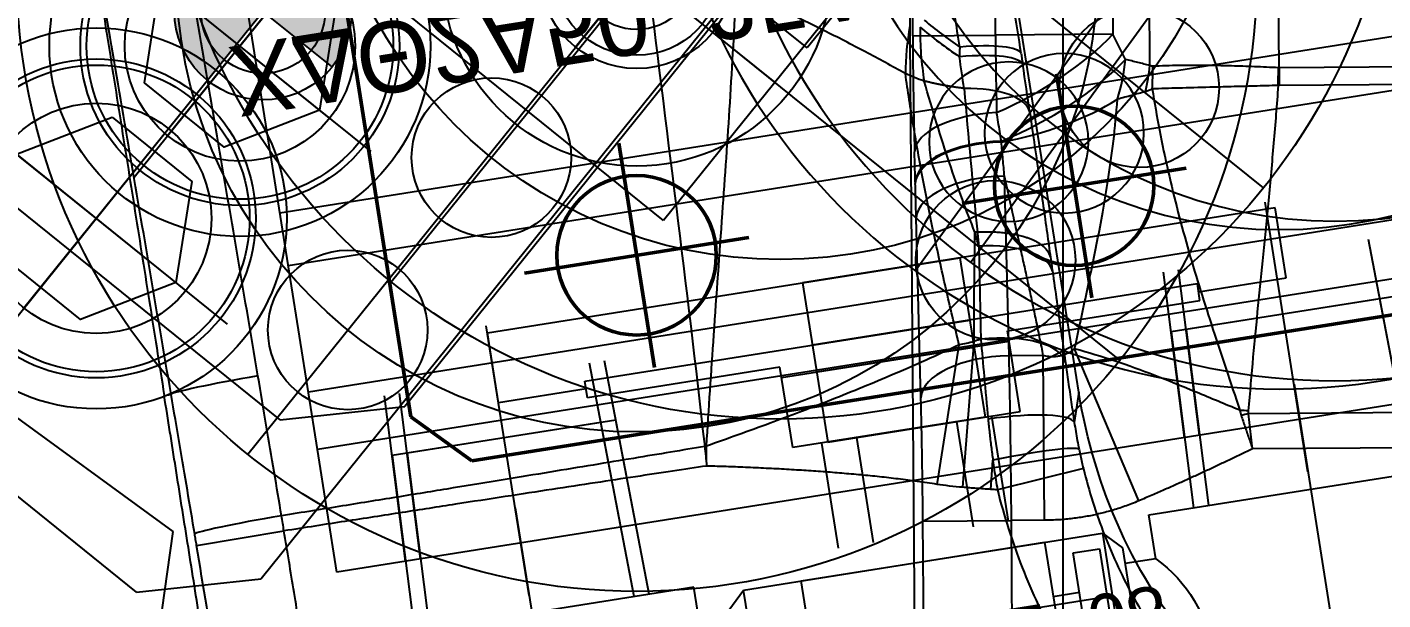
# Model space of a CAD drawing. Header units: millimetres. Extents: x 10462777 to 22643323, y 453826 to 1389191.
# Drawn here: x 11287640.3 to 11287716.8, y 585116.4 to 585148.7 of the extents above; entities that cross this region are included whole.
import ezdxf

# ---------------------------------------------------------------- set-up
doc = ezdxf.new("R2010")
doc.units = ezdxf.units.MM
doc.header["$LTSCALE"] = 200
doc.header["$MEASUREMENT"] = 0
for name, pattern in [('CENTER', [2, 1.25, -0.25, 0.25, -0.25]), ('HIDDEN', [3.75, 2.5, -1.25]), ('PHANTOM', [2.5, 1.25, -0.25, 0.25, -0.25, 0.25, -0.25])]:
    doc.linetypes.add(name, pattern=pattern)
doc.layers.get('0').update_dxf_attribs({"linetype": 'CONTINUOUS'})
for name, color, linetype in [('1', 1, 'CENTER'), ('CDQ2A50-25DC-A93L', 7, 'CONTINUOUS'), ('CENTER', 1, 'CONTINUOUS'), ('CL', 3, 'CONTINUOUS'), ('DR1433-A-002-023-000', 7, 'CONTINUOUS'), ('DR1438-001-008-000', 7, 'CONTINUOUS'), ('DR1501-002-005-002', 7, 'CONTINUOUS'), ('HIDDEN', 7, 'HIDDEN'), ('HL', 2, 'HIDDEN')]:
    doc.layers.add(name, color=color, linetype=linetype)
doc.layers.add('DR1431-08-005-000', color=7, linetype='CONTINUOUS', lineweight=50)
doc.layers.add('LAYOUT', color=8, linetype='CONTINUOUS', lineweight=25)
doc.styles.get("Standard").update_dxf_attribs({"font": 'SYMBOL'})

# ---------------------------------------------------------------- blocks, each defined once
blk = doc.blocks.new('A$C63343886')
at = {"layer": 'DR1438-001-008-000'}
for p, q in [((362.734, 584.645, 41.999), (379.234, 584.645)), ((379.234, 584.645), (442.734, 464.645, -10.028))]:
    blk.add_line(p, q, dxfattribs=at)
blk = doc.blocks.new('A$C321A0869')
at = {"layer": '1', "color": 155, "linetype": 'Continuous'}
for p, q in [((362.267, 216.165), (367.324, 220.304)), ((364.51, 218.214), (325.019, 185.891)), ((362.267, 216.165), (365.225, 212.552)), ((365.225, 212.552), (368.092, 214.898)), ((185.248, 195.252), (166.99, 213.509)), ((369.422, 207.423), (365.225, 212.552)), ((374.479, 211.562), (369.422, 207.423)), ((369.358, 204.686), (375.795, 209.954)), ((346.656, 202.993), (354.386, 209.56)), ((368.765, 205.975), (369.422, 207.423)), ((351.619, 200.598), (359.349, 207.165)), ((373.829, 198.935), (380.407, 204.319)), ((352.842, 199.104), (351.619, 200.598)), ((345.648, 193.216), (352.842, 199.104)), ((373.829, 198.935), (373.059, 198.304)), ((391.927, 176.823), (373.829, 198.935)), ((323.818, 184.223), (341.298, 198.53)), ((341.298, 198.53), (344.463, 194.663)), ((391.155, 176.195), (373.059, 198.304)), ((349.834, 189.767), (354.252, 197.973)), ((185.248, 195.252), (186.056, 193.709)), ((326.983, 180.356), (344.463, 194.663)), ((345.648, 193.216), (344.463, 194.663)), ((183.107, 187.058), (178.786, 194.089)), ((181.833, 186.342), (178.216, 193.442)), ((187.989, 191.916), (184.772, 188.095)), ((184.458, 187.893), (183.587, 189.292)), ((376.643, 164.7), (357.547, 188.03)), ((375.085, 163.461), (356.146, 186.6)), ((143.6, 164.775), (143.878, 165.053)), ((150.045, 159.007), (153.555, 162.563))]:
    blk.add_line(p, q, dxfattribs=at)
for centre, major_axis, ratio, start_param, end_param in [((362.597, 215.762), (11.549, 9.453), 0.034899, 1.570796, 2.025288), ((360.395, 208.108), (-3.232, 3.815), 0.438738, 4.773952, 6.244339), ((365.445, 212.283), (7.699, 6.302), 0.034899, 1.570796, 2.025288), ((359.034, 206.953), (-3.237, 3.811), 0.461193, 4.728123, 6.243843), ((359.095, 207.005), (-3.236, 3.812), 0.45579, 4.728246, 6.243966), ((169.135, 210.378), (9.902, -9.902), 0.034899, 1.375409, 1.570796), ((361.511, 214.838), (11.59, 9.486), 0.034899, 2.044368, 2.050452), ((357.551, 205.693), (-3.237, 3.811), 0.464773, 4.703868, 6.24376), ((364.81, 213.058), (-9.106, 4.132), 0.425862, 1.438761, 2.282138), ((167.863, 205.261), (3.56, 3.511), 0.194028, 0.035583, 1.239701), ((166.869, 208.111), (6.601, -6.601), 0.034899, 1.375409, 1.570796), ((168.299, 204.819), (3.562, 3.509), 0.212104, 0.03572, 1.26063), ((169.374, 210.129), (9.978, -9.978), 0.034899, 1.153998, 1.356937), ((364.502, 211.184), (7.727, 6.324), 0.034899, 2.044368, 2.050452), ((364.153, 211.61), (-7.774, 6.29), 0.457183, 1.500727, 2.242108), ((364.153, 211.61), (-9.106, 4.132), 0.425862, 1.389599, 2.282138), ((169.402, 210.645), (9.974, 0.716), 0.353553, 4.324792, 4.583997), ((169.435, 210.19), (9.974, 0.716), 0.353553, 4.324789, 4.611053), ((167.039, 207.794), (6.652, -6.652), 0.034899, 1.153998, 1.356937), ((170.199, 202.875), (3.59, 3.48), 0.40459, 0.038172, 1.263084), ((168.916, 209.925), (3.586, -9.335), 0.466561, 4.917073, 5.203824), ((364.153, 211.61), (-9.081, -4.188), 0.716959, 1.524993, 1.754665), ((364.746, 210.321), (-9.089, -4.17), 0.71678, 1.60608, 1.756082), ((364.918, 210.045), (-7.605, -6.493), 0.711986, 1.428133, 1.55601), ((349.821, 199.126), (-3.237, 3.811), 0.464773, 4.703868, 6.24376), ((176.505, 196.365), (3.593, 3.477), 0.424018, 0.038545, 1.353852), ((373.793, 198.978), (-7.913, -6.114), 0.002808, 1.47125, 1.570875), ((180.122, 192.63), (3.591, 3.479), 0.412515, 0.038321, 1.480005), ((182.523, 190.176), (3.56, 3.511), 0.192605, 0.035573, 1.527045), ((183.805, 188.943), (3.368, 3.695), 0.07933, 0.040511, 1.548417), ((356.777, 187.4), (7.846, -6.2), 0.097211, 1.549456, 1.592136), ((356.892, 187.505), (5.63, -8.265), 0.099123, 1.579535, 1.627496), ((170.355, 179.973), (7.728, 6.346), 0.055236, 1.56588, 1.575709), ((147.374, 168.623), (-3.493, -3.577), 0.042782, 4.710034, 6.248248), ((153.093, 163.018), (-3.506, -3.565), 0.043223, 4.71193, 6.248247)]:
    blk.add_ellipse(centre, major_axis=major_axis, ratio=ratio, start_param=start_param, end_param=end_param, dxfattribs=at)
at = {"layer": '1', "color": 155, "linetype": 'Continuous', "extrusion": (0, 0, -1)}
blk.add_ellipse((206.391, 216.561), major_axis=(14.016, -26.756), ratio=0.993216, start_param=0.723491, end_param=1.265978, dxfattribs=at)
at = {"layer": '1', "color": 155, "linetype": 'Continuous'}
for points, degree in [([(355.93, 210.872), (356.074, 210.994), (356.362, 211.238), (356.795, 211.606), (357.085, 211.851), (357.23, 211.974)], 3), ([(354.386, 209.56), (354.63, 209.768), (355.122, 210.186), (355.619, 210.608), (355.869, 210.82)], 3), ([(360.781, 208.54), (360.901, 208.675), (361.142, 208.945), (361.504, 209.351), (361.746, 209.622), (361.867, 209.758)], 3), ([(171.396, 208.794), (171.469, 208.72), (171.615, 208.573), (171.76, 208.426), (171.832, 208.352)], 3), ([(359.349, 207.165), (359.579, 207.387), (360.04, 207.831), (360.506, 208.28), (360.74, 208.505)], 3), ([(168.376, 207.055), (168.426, 206.981), (168.527, 206.832), (168.627, 206.683), (168.678, 206.609)], 3), ([(352.842, 199.104), (353.048, 199.35), (353.457, 199.841), (354.066, 200.579), (354.671, 201.319), (355.268, 202.054), (355.856, 202.784), (356.449, 203.524), (357.069, 204.302), (357.746, 205.153), (358.502, 206.103), (359.058, 206.801), (359.349, 207.165)], 3), ([(173.732, 206.408), (174.195, 205.931), (175.088, 205.01), (176.326, 203.732), (177.47, 202.552), (178.525, 201.463), (179.175, 200.791), (179.487, 200.469)], 3), ([(369.358, 204.686), (369.262, 204.896), (369.066, 205.321), (368.867, 205.756), (368.765, 205.975)], 3), ([(169.944, 205.313), (171.739, 203.257), (173.523, 201.196), (175.315, 199.189)], 3), ([(368.053, 203.957), (367.84, 204.11), (367.407, 204.423), (366.962, 204.748), (366.737, 204.915)], 3), ([(369.428, 204.535), (369.412, 204.552), (369.384, 204.594), (369.365, 204.653), (369.358, 204.686)], 3), ([(178.216, 193.442), (177.798, 193.802), (176.965, 194.518), (175.735, 195.585), (174.526, 196.646), (173.342, 197.706), (172.184, 198.763), (171.055, 199.818), (169.954, 200.868), (168.878, 201.919), (167.815, 202.977), (167.116, 203.688), (166.769, 204.045)], 3), ([(368.413, 203.762), (368.352, 203.786), (368.23, 203.843), (368.111, 203.916), (368.053, 203.957)], 3), ([(341.298, 198.53), (341.61, 198.786), (342.232, 199.296), (343.159, 200.061), (344.07, 200.818), (344.962, 201.563), (345.828, 202.291), (346.383, 202.761), (346.656, 202.993)], 3), ([(179.487, 200.469), (179.579, 200.374), (179.763, 200.184), (179.947, 199.994), (180.039, 199.899)], 3), ([(344.463, 194.663), (344.879, 195.003), (345.709, 195.685), (346.945, 196.703), (348.163, 197.71), (349.354, 198.7), (350.511, 199.667), (351.255, 200.292), (351.619, 200.598)], 3), ([(151.35, 200.397), (157.572, 193.721), (163.812, 187.108), (169.965, 180.37)], 3), ([(180.039, 199.899), (180.433, 199.492), (181.226, 198.672), (182.432, 197.427), (183.246, 196.587), (183.655, 196.164)], 3), ([(175.839, 198.602), (175.732, 198.687), (175.519, 198.859), (175.306, 199.031), (175.199, 199.116)], 3), ([(178.786, 194.089), (178.47, 194.523), (177.849, 195.384), (176.948, 196.65), (176.068, 197.894), (175.488, 198.712), (175.199, 199.116)], 3), ([(175.315, 199.189), (175.49, 198.993), (175.664, 198.798), (175.839, 198.602)], 3), ([(354.252, 197.973), (354.148, 197.996), (353.952, 198.052), (353.704, 198.16), (353.487, 198.291), (353.296, 198.446), (353.125, 198.628), (352.973, 198.842), (352.883, 199.012), (352.842, 199.104)], 3), ([(373.829, 198.935), (373.826, 198.938), (373.82, 198.946), (373.814, 198.953), (373.811, 198.957)], 3), ([(175.839, 198.602), (176.185, 198.148), (176.881, 197.232), (177.94, 195.838), (178.657, 194.896), (179.018, 194.421)], 3), ([(373.024, 198.348), (372.123, 197.724), (370.33, 196.5), (367.596, 194.682), (365.056, 193.021), (362.635, 191.444), (360.217, 189.856), (358.521, 188.72), (357.662, 188.135)], 3), ([(373.059, 198.304), (373.053, 198.312), (373.041, 198.326), (373.029, 198.341), (373.024, 198.348)], 3), ([(183.655, 196.164), (183.91, 195.901), (184.427, 195.369), (185.229, 194.549), (185.778, 193.991), (186.056, 193.709)], 3), ([(179.018, 194.421), (178.979, 194.366), (178.902, 194.255), (178.825, 194.144), (178.786, 194.089)], 3), ([(178.786, 194.089), (178.689, 193.962), (178.497, 193.729), (178.309, 193.532), (178.216, 193.442)], 3), ([(186.056, 193.709), (186.174, 193.589), (186.414, 193.349), (186.781, 192.995), (187.032, 192.761), (187.158, 192.646)], 3), ([(349.834, 189.767), (349.577, 189.905), (349.087, 190.189), (348.432, 190.621), (347.828, 191.069), (347.259, 191.54), (346.712, 192.045), (346.177, 192.594), (345.823, 193.002), (345.648, 193.216)], 3), ([(187.158, 192.646), (187.248, 192.564), (187.43, 192.4), (187.707, 192.157), (187.894, 191.996), (187.989, 191.916)], 3), ([(187.989, 191.916), (188.492, 191.492), (189.525, 190.677), (191.151, 189.557), (192.847, 188.545), (194.602, 187.647), (196.409, 186.866), (198.257, 186.206), (199.511, 185.849), (200.142, 185.691)], 3), ([(182.003, 191.014), (182.173, 190.821), (182.519, 190.435), (183.047, 189.861), (183.406, 189.481), (183.587, 189.292)], 3), ([(356.146, 186.6), (355.937, 186.701), (355.522, 186.903), (354.892, 187.208), (354.289, 187.501), (353.683, 187.797), (353.073, 188.097), (352.456, 188.405), (351.841, 188.716), (351.223, 189.033), (350.57, 189.374), (350.086, 189.631), (349.834, 189.767)], 3), ([(183.587, 189.292), (183.715, 189.158), (183.972, 188.89), (184.368, 188.49), (184.636, 188.226), (184.772, 188.095)], 3), ([(357.212, 188.294), (357.094, 188.107), (356.857, 187.731), (356.502, 187.166), (356.264, 186.789), (356.146, 186.6)], 3), ([(357.391, 188.531), (357.356, 188.492), (357.292, 188.413), (357.237, 188.334), (357.212, 188.294)], 3), ([(184.458, 187.893), (184.23, 187.751), (183.777, 187.47), (183.329, 187.194), (183.107, 187.058)], 3), ([(184.772, 188.095), (184.721, 188.061), (184.617, 187.993), (184.511, 187.926), (184.458, 187.893)], 3), ([(184.772, 188.095), (185.359, 187.601), (186.561, 186.654), (188.457, 185.351), (190.433, 184.174), (192.479, 183.13), (194.585, 182.222), (196.741, 181.456), (198.2, 181.041), (198.937, 180.858)], 3), ([(356.146, 186.6), (356.302, 186.759), (356.613, 187.078), (357.081, 187.554), (357.392, 187.872), (357.547, 188.03)], 3), ([(357.662, 188.135), (357.638, 188.119), (357.595, 188.085), (357.562, 188.048), (357.547, 188.03)], 3), ([(183.107, 187.058), (182.886, 186.922), (182.452, 186.667), (182.036, 186.446), (181.833, 186.342)], 3), ([(181.833, 186.342), (181.491, 186.168), (180.824, 185.818), (179.883, 185.304), (178.95, 184.776), (178.034, 184.241), (177.123, 183.696), (176.212, 183.138), (175.29, 182.561), (174.356, 181.965), (173.38, 181.331), (172.388, 180.676), (171.485, 180.071), (170.956, 179.712), (170.708, 179.543)], 3), ([(147.229, 168.781), (145.462, 170.51), (141.952, 173.944), (136.771, 179.011), (133.367, 182.339), (131.68, 183.988)], 3), ([(128.218, 180.156), (143.6, 164.775)], 1), ([(143.878, 165.053), (142.108, 166.782), (138.595, 170.212), (133.408, 175.277), (130.003, 178.602), (128.313, 180.251)], 3), ([(169.965, 180.37), (169.528, 179.925), (168.616, 178.994), (167.125, 177.481), (165.51, 175.844), (163.769, 174.082), (161.898, 172.191), (159.889, 170.163), (157.735, 167.993), (155.433, 165.676), (153.789, 164.024), (152.941, 163.171)], 3), ([(170.035, 180.441), (170.027, 180.433), (170.011, 180.418), (169.985, 180.397), (169.973, 180.378), (169.965, 180.37)], 3), ([(169.965, 180.37), (170.212, 180.094), (170.46, 179.819), (170.708, 179.543)], 3), ([(170.042, 180.431), (170.041, 180.433), (170.038, 180.436), (170.036, 180.439), (170.035, 180.441)], 3), ([(170.708, 179.543), (170.597, 179.691), (170.375, 179.987), (170.153, 180.283), (170.042, 180.431)], 3), ([(170.708, 179.543), (170.264, 179.107), (169.336, 178.194), (167.825, 176.706), (166.192, 175.095), (164.434, 173.359), (162.547, 171.492), (160.526, 169.489), (158.361, 167.341), (156.051, 165.047), (154.404, 163.408), (153.555, 162.563)], 3), ([(152.941, 163.171), (152.361, 163.743), (151.166, 164.92), (149.261, 166.791), (147.919, 168.107), (147.229, 168.781)], 3), ([(149.584, 159.461), (149.006, 160.03), (147.81, 161.205), (145.908, 163.069), (144.565, 164.382), (143.878, 165.053)], 3), ([(153.555, 162.563), (153.453, 162.664), (153.248, 162.867), (153.043, 163.07), (152.941, 163.171)], 3), ([(158.601, 157.567), (157.751, 158.411), (156.06, 160.088), (154.387, 161.742), (153.555, 162.563)], 3), ([(150.045, 159.007), (149.968, 159.083), (149.814, 159.234), (149.661, 159.385), (149.584, 159.461)], 3), ([(155.08, 154.021), (153.387, 155.703), (151.705, 157.368), (150.045, 159.007)], 3)]:
    blk.add_open_spline(points, degree=degree, dxfattribs=at)
for points, knots in [([(165.899, 206.654), (166.208, 206.242), (166.834, 205.408), (167.524, 204.691), (167.873, 204.327)], [0, 0, 0, 0, 0.493517, 1, 1, 1, 1]), ([(167.873, 204.327), (167.69, 204.272), (167.326, 204.162), (166.954, 204.083), (166.769, 204.045)], [0, 0, 0, 0, 0.501822, 1, 1, 1, 1]), ([(175.199, 199.116), (174.648, 199.466), (173.484, 200.204), (171.712, 201.443), (169.819, 202.824), (168.537, 203.815), (167.873, 204.327)], [0, 0, 0, 0, 0.220376, 0.465248, 0.723201, 1, 1, 1, 1]), ([(354.252, 197.973), (355.163, 198.43), (356.981, 199.344), (359.334, 200.541), (361.304, 201.594), (362.964, 202.528), (364.807, 203.631), (366.073, 204.473), (366.737, 204.915)], [0, 0, 0, 0, 0.220773, 0.44113, 0.55708, 0.6873, 0.836035, 1, 1, 1, 1]), ([(373.811, 198.957), (373.543, 199.323), (373.015, 200.043), (372.237, 201.078), (371.356, 202.219), (370.386, 203.431), (369.746, 204.169), (369.428, 204.535)], [0, 0, 0, 0, 0.17242, 0.339375, 0.500881, 0.752204, 1, 1, 1, 1]), ([(166.769, 204.045), (165.917, 203.937), (164.181, 203.718), (161.599, 203.318), (158.961, 202.848), (157.217, 202.471), (156.322, 202.277)], [0, 0, 0, 0, 0.238377, 0.486168, 0.736219, 1, 1, 1, 1]), ([(368.413, 203.762), (367.894, 203.174), (366.847, 201.987), (364.866, 199.561), (363.007, 197.06), (361.26, 194.503), (359.988, 192.569), (358.706, 190.574), (357.834, 189.219), (357.391, 188.531)], [0, 0, 0, 0, 0.12752, 0.257375, 0.50816, 0.628934, 0.749695, 0.872952, 1, 1, 1, 1]), ([(373.024, 198.348), (372.73, 198.692), (372.15, 199.37), (371.309, 200.359), (370.371, 201.462), (369.363, 202.65), (368.728, 203.393), (368.413, 203.762)], [0, 0, 0, 0, 0.171351, 0.338967, 0.501243, 0.752213, 1, 1, 1, 1]), ([(170.035, 180.441), (168.916, 182.217), (166.576, 185.932), (163.156, 191.436), (159.714, 196.954), (157.432, 200.487), (156.281, 202.269)], [0, 0, 0, 0, 0.243123, 0.508409, 0.75208, 1, 1, 1, 1]), ([(357.391, 188.531), (357.267, 188.956), (357.017, 189.812), (356.532, 191.478), (355.926, 193.476), (355.153, 195.781), (354.554, 197.238), (354.252, 197.973)], [0, 0, 0, 0, 0.130617, 0.26314, 0.514882, 0.755125, 1, 1, 1, 1]), ([(179.018, 194.421), (179.479, 193.892), (180.441, 192.786), (181.467, 191.622), (182.003, 191.014)], [0, 0, 0, 0, 0.478383, 1, 1, 1, 1]), ([(178.216, 193.442), (177.885, 192.844), (177.198, 191.604), (175.83, 189.284), (174.158, 186.593), (172.135, 183.495), (170.756, 181.49), (170.035, 180.441)], [0, 0, 0, 0, 0.135911, 0.281626, 0.528279, 0.753257, 1, 1, 1, 1]), ([(155.789, 152.586), (154.743, 153.632), (152.653, 155.722), (149.565, 158.81), (146.539, 161.836), (144.575, 163.8), (143.6, 164.775)], [0, 0, 0, 0, 0.253761, 0.507142, 0.755435, 1, 1, 1, 1])]:
    blk.add_open_spline(points, degree=3, knots=knots, dxfattribs=at)
for points, weights in [([(169.944, 205.313), (169.25, 204.932), (168.556, 204.602), (167.873, 204.327)], [1.00153912692, 0.998363412902, 1.00010208868, 1.00675515427]), ([(179.487, 200.469), (178.729, 201.121), (177.116, 200.626), (175.315, 199.189)], [1.11390248383, 0.961195854276, 0.962037114497, 1.1164262645]), ([(175.315, 199.189), (175.277, 199.165), (175.238, 199.141), (175.199, 199.116)], [1.00000315941, 0.999994955917, 1.00000272786, 1.00002647525])]:
    blk.add_rational_spline(points, weights, degree=3, dxfattribs=at)
blk = doc.blocks.new('A$C3D036A4C')
at = {"layer": 'DR1501-002-005-002'}
h = blk.add_hatch(color=256, dxfattribs=at)
h.dxf.hatch_style = 1
h.paths.add_polyline_path([(20, 65), (20, 63.5, -0.414214), (23.5, 60), (25, 60, 0.414214)])
h.paths.add_polyline_path([(20, 63.5), (20, 60), (23.5, 60, 0.414214)], flags=17)
h.paths.add_polyline_path([(20, 60), (16.5, 60, 0.414214), (20, 56.5)], flags=17)
h.paths.add_polyline_path([(16.5, 60), (15, 60, 0.414214), (20, 55), (20, 56.5, -0.414214)])
at = {"layer": 'CL'}
for p, q in [((20, 8.5), (20, 81.5)), ((13.5, 75), (26.5, 75)), ((15, 60), (25, 60))]:
    blk.add_line(p, q, dxfattribs=at)
at = {"layer": 'DR1501-002-005-002'}
for p, q in [((5, 90), (0, 85)), ((5, 90), (95, 90)), ((0, 5), (0, 85))]:
    blk.add_line(p, q, dxfattribs=at)
for centre, radius in [((20, 75), 6.5), ((20, 60), 3.5)]:
    blk.add_circle(centre, radius, dxfattribs=at)
at = {"layer": 'HL'}
blk.add_circle((20, 60), 5, dxfattribs=at)
blk = doc.blocks.new('A$C148D47CC')
at = {"layer": 'CL'}
for p, q in [((10, 4.5), (10, 15.5)), ((0, 10), (175, 10))]:
    blk.add_line(p, q, dxfattribs=at)
at = {"layer": 'DR1501-002-005-002'}
for p, q in [((0, 0), (0, 20)), ((0, 20), (175, 20))]:
    blk.add_line(p, q, dxfattribs=at)
blk.add_circle((10, 10), 3.3, dxfattribs=at)
at = {"layer": 'HL'}
blk.add_circle((10, 10), 5.5, dxfattribs=at)
blk = doc.blocks.new('A$C4F800965')
at = {"layer": 'CL'}
for p, q in [((35, 70), (35, 0)), ((0, 35), (70, 35))]:
    blk.add_line(p, q, dxfattribs=at)
blk.add_circle((35, 35), 26, dxfattribs=at)
at = {"layer": 'DR1501-002-005-002'}
for centre, radius in [((35, 35), 35), ((35, 61), 4.5), ((9, 35), 4.5)]:
    blk.add_circle(centre, radius, dxfattribs=at)
at = {"layer": 'HL'}
for radius in [11, 4.75]:
    blk.add_circle((35, 35), radius, dxfattribs=at)
blk = doc.blocks.new('A$C59BF75ED')
at = {"layer": 'CENTER'}
for p, q in [((50, 84.5), (50, 65.5)), ((40.5, 75), (59.5, 75))]:
    blk.add_line(p, q, dxfattribs=at)
at = {"layer": 'DR1501-002-005-002'}
blk.add_lwpolyline([(52.887, 70), (47.113, 70), (44.226, 75), (47.113, 80), (52.887, 80), (55.773, 75), (52.887, 70)], dxfattribs=at)
for radius in [10.75, 9, 8.65]:
    blk.add_circle((50, 75), radius, dxfattribs=at)
for name, p in [('A$C3D036A4C', (30, 0)), ('A$C4F800965', (0, 10)), ('A$C148D47CC', (25, 35))]:
    blk.add_blockref(name, p, dxfattribs=at)
blk = doc.blocks.new('A$C01323151')
at = {"layer": 'DR1501-002-005-002', "xscale": -1, "rotation": 270}
blk.add_blockref('A$C59BF75ED', (160.15, 152.367), dxfattribs=at)
at = {"layer": 'DR1501-002-005-002', "rotation": 90.00000000000004}
blk.add_blockref('A$C59BF75ED', (444.4, 152.367), dxfattribs=at)
blk = doc.blocks.new('A$C6B1410A9')
at = {"layer": 'DR1501-002-005-002', "xscale": -1, "rotation": 270}
blk.add_blockref('A$C59BF75ED', (145.06, 152.004), dxfattribs=at)
at = {"layer": 'DR1501-002-005-002', "rotation": 90.00000000000004}
blk.add_blockref('A$C59BF75ED', (414.4, 149.992), dxfattribs=at)
blk = doc.blocks.new('CDQ2A50-25-S')
at = {"layer": 'CDQ2A50-25DC-A93L', "ltscale": 10}
for p, q in [((32, 65.5), (-32, 65.5)), ((18.5, 0), (18.5, 65.5)), ((21.5, 0), (21.5, 65.5)), ((28.723, 0), (28.723, 65.5)), ((32, 0), (32, 65.5)), ((39, 65.5), (32, 65.5)), ((39, 0), (39, 65.5)), ((43, 45.75), (43, 64.25)), ((33, 61.391), (43, 61.703)), ((33, 48.609), (33, 61.391)), ((31, 55), (27, 55)), ((27, 55), (27, 28)), ((31, 50), (31, 55)), ((31.5, 50), (30.561, 50)), ((30.561, 50), (30.561, 28)), ((31.5, 39), (31.5, 50)), ((43, 48.297), (33, 48.609)), ((45.5, 45.75), (43, 45.75)), ((44.6, 44), (43.6, 43)), ((43.6, 43), (43.6, 25.8)), ((58.8, 43), (43.6, 43)), ((43.6, 39.7), (43.6, 22.5)), ((58.8, 39.7), (43.6, 39.7)), ((36.1, 39), (31.5, 39)), ((32.1, 39), (32.1, 28)), ((36.1, 28), (36.1, 39)), ((27, 10), (27, 37)), ((27, 37), (36.1, 37)), ((30.561, 15), (30.561, 37)), ((32.1, 26), (32.1, 37)), ((36.1, 37.35), (42.1, 37.35)), ((36.1, 37), (36.1, 26)), ((36.1, 35.35), (42.1, 35.35)), ((36.1, 29.65), (42.1, 29.65)), ((27, 28), (36.1, 28)), ((36.1, 27.65), (42.1, 27.65)), ((36.1, 26), (31.5, 26)), ((31.5, 26), (31.5, 15)), ((43.6, 25.8), (58.8, 25.8)), ((46.7, 25.8), (46.7, 24.3)), ((57.95, 24.3), (44.45, 24.3)), ((44.45, 24.3), (44.45, 22.8)), ((43.6, 22.5), (44.6, 21.5)), ((43.6, 22.5), (58.8, 22.5)), ((44.45, 22.8), (57.95, 22.8)), ((44.6, 21.5), (57.8, 21.5)), ((45.5, 19.75), (45.5, 21.5)), ((45.5, 19.75), (43, 19.75)), ((43, 19.75), (43, 1.25)), ((33, 16.891), (43, 17.203)), ((33, 4.109), (33, 16.891)), ((31.5, 15), (30.561, 15)), ((31, 15), (31, 10)), ((31, 10), (27, 10))]:
    blk.add_line(p, q, dxfattribs=at)
blk.add_arc((51.2, 25.45), 8.061, 225, 315, dxfattribs=at)
at = {"layer": 'CENTER', "ltscale": 10}
for p, q in [((42, 55), (26.6, 55)), ((37, 55), (78.9, 55)), ((42, 10.5), (26.6, 10.5)), ((37, 10.5), (78.9, 10.5))]:
    blk.add_line(p, q, dxfattribs=at)
at = {"layer": 'HIDDEN', "ltscale": 10}
for p, q in [((39, 61.578), (29.6, 61.285)), ((39, 60.722), (29.6, 60.429)), ((33, 60.534), (43, 60.846)), ((33, 49.466), (33, 60.534)), ((39, 49.278), (29.6, 49.571)), ((43, 49.154), (33, 49.466)), ((39, 48.422), (29.6, 48.715)), ((47.2, 22.8), (47.2, 37.8)), ((39, 17.078), (29.6, 16.785)), ((39, 16.222), (29.6, 15.929)), ((33, 16.034), (43, 16.346)), ((33, 4.966), (33, 16.034)), ((39, 4.778), (29.6, 5.071)), ((43, 4.654), (33, 4.966))]:
    blk.add_line(p, q, dxfattribs=at)
at = {"layer": 'CDQ2A50-25DC-A93L', "color": 4, "ltscale": 10}
for s, height, p in [('CDQ2A50-25DC-A93L', 4, (8.786, 67.025)), ('AS2201F-02-08', 3, (47, 50.5))]:
    blk.add_text(s, height=height, rotation=270, dxfattribs=at).set_placement(p)
blk = doc.blocks.new('A$C7C8F32CC')
at = {"layer": 'DR1431-08-005-000', "ltscale": 0.5}
blk.add_line((71.5, 162, 41.999), (9.5, 162, 41.999), dxfattribs=at)
at = {"layer": 'DR1431-08-005-000', "ltscale": 10}
for p, q in [((71.5, 162, 41.999), (74.5, 159, 41.999)), ((74.5, 159, 41.999), (74.5, 102, 41.999))]:
    blk.add_line(p, q, dxfattribs=at)
at = {"layer": 'DR1431-08-005-000', "color": 1, "linetype": 'CENTER', "ltscale": 0.5}
for p, q in [((64.5, 154.406, 41.999), (64.5, 141.594, 41.999)), ((70.906, 148, 41.999), (58.094, 148, 41.999)), ((64.5, 129.406, 41.999), (64.5, 116.594, 41.999)), ((70.906, 123, 41.999), (58.094, 123, 41.999))]:
    blk.add_line(p, q, dxfattribs=at)
at = {"layer": 'DR1431-08-005-000', "ltscale": 10}
for centre in [(64.5, 148, 41.999), (64.5, 123, 41.999)]:
    blk.add_circle(centre, 4.5, dxfattribs=at)
at = {"layer": 'DR1433-A-002-023-000'}
blk.add_blockref('CDQ2A50-25-S', (40.5, 102, 41.999), dxfattribs=at)
blk = doc.blocks.new('A$C5CB33DE0')
at = {"layer": 'DR1433-A-002-023-000', "ltscale": 0.5, "xscale": -1, "rotation": 180}
blk.add_blockref('A$C7C8F32CC', (0, 170.5), dxfattribs=at)
blk = doc.blocks.new('A$C256B494F')
at = {"layer": 'DR1501-002-005-002'}
for name, p, rotation in [('A$C59BF75ED', (468.432, 219.009, -10.028), 90.00000000000004), ('A$C5CB33DE0', (186.894, 170.537, -52.027), 314.9999999999999)]:
    blk.add_blockref(name, p, dxfattribs=dict(at, rotation=rotation))
blk = doc.blocks.new('A$C1F8A417F')
at = {"ltscale": 10}
blk.add_blockref('A$C63343886', (1434.042, 317.244), dxfattribs=at)
for name, p in [('A$C256B494F', (1576.882, 789.024, 10.028)), ('A$C6B1410A9', (1650.716, 788.607)), ('A$C01323151', (1633.375, 786.022))]:
    blk.add_blockref(name, p, dxfattribs=at)
at = {"layer": 'DR1501-002-005-002'}
blk.add_blockref('A$C321A0869', (1664.775, 743.024), dxfattribs=at)
blk = doc.blocks.new('A$C7DA30AB0')
at = {"layer": 'LAYOUT', "color": 6, "linetype": 'PHANTOM'}
blk.add_circle((3030.448, 3025.987, 0), 2693.021, dxfattribs=at)
blk = doc.blocks.new('A$C6F7E1649')
at = {"color": 0, "linetype": 'Continuous', "lineweight": -3, "ltscale": 10}
blk.add_line((600, 595, 0), (1320, 595, 0), dxfattribs=at)

msp = doc.modelspace()

# ---------------------------------------------------------------- block references
at = {"ltscale": 10, "rotation": 324.019764306913}
msp.add_blockref('A$C1F8A417F', (11285651.31599, 585455.73383), dxfattribs=at)

# ---------------------------------------------------------------- next in the draw order: block references
at = {"ltscale": 10, "rotation": 51.1429793073033}
msp.add_blockref('A$C1F8A417F', (11287165.47006, 582967.95012), dxfattribs=at)

# ---------------------------------------------------------------- next in the draw order: block references
at = {"ltscale": 10}
msp.add_blockref('A$C7DA30AB0', (11285684.40366, 580408.4363), dxfattribs=at)

# ---------------------------------------------------------------- next in the draw order: block references
at = {"ltscale": 10, "rotation": 270}
msp.add_blockref('A$C6F7E1649', (11287103.73988, 586135.42309, 0), dxfattribs=at)

doc.saveas('drawing.dxf')
